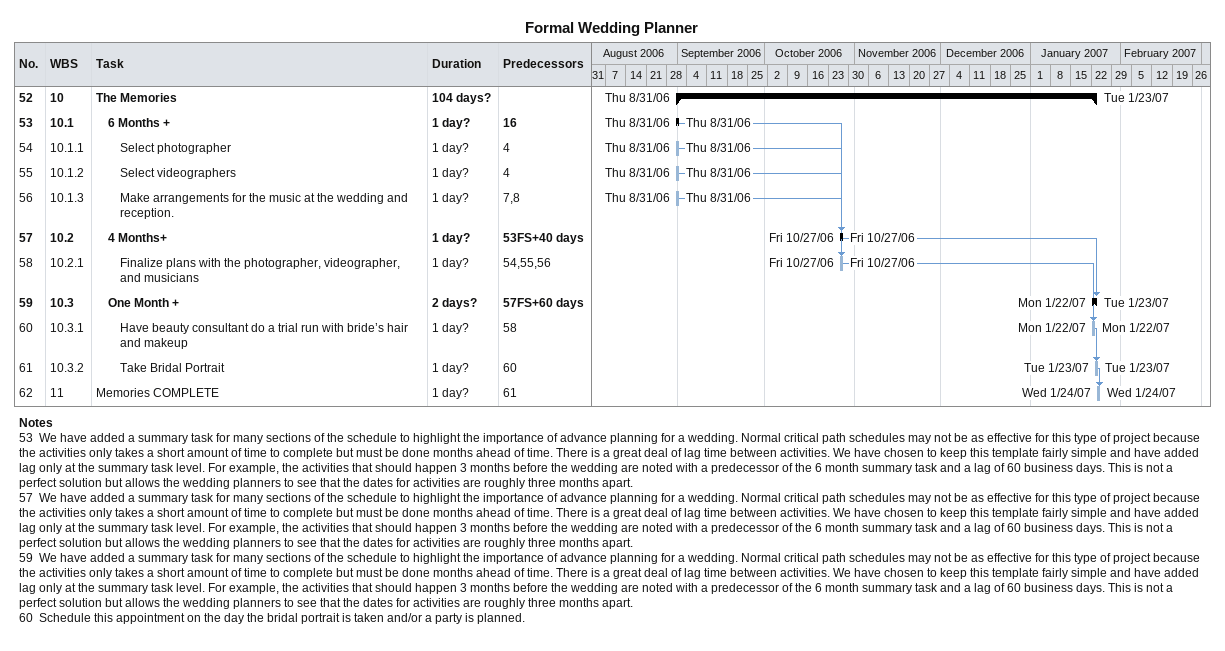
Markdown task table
Formal Wedding Planner

| ID | WBS | Task | Duration | Start | Finish | Predecessors |
|---|---|---|---|---|---|---|
| 52 | 10 | **The Memories** | 104d? | 2006-08-31 | 2007-01-23 |  |
| 53 | 10.1 | **6 Months +** | 1d? | 2006-08-31 | 2006-08-31 | 16 |
| 54 | 10.1.1 | Select photographer | 1d? | 2006-08-31 | 2006-08-31 | 4 |
| 55 | 10.1.2 | Select videographers | 1d? | 2006-08-31 | 2006-08-31 | 4 |
| 56 | 10.1.3 | Make arrangements for the music at the wedding and reception. | 1d? | 2006-08-31 | 2006-08-31 | 7, 8 |
| 57 | 10.2 | **4 Months+** | 1d? | 2006-10-27 | 2006-10-27 | 53FS+40d |
| 58 | 10.2.1 | Finalize plans with the photographer, videographer, and musicians | 1d? | 2006-10-27 | 2006-10-27 | 54, 55, 56 |
| 59 | 10.3 | **One Month +** | 2d? | 2007-01-22 | 2007-01-23 | 57FS+60d |
| 60 | 10.3.1 | Have beauty consultant do a trial run with bride’s hair and makeup | 1d? | 2007-01-22 | 2007-01-22 | 58 |
| 61 | 10.3.2 | Take Bridal Portrait | 1d? | 2007-01-23 | 2007-01-23 | 60 |
| 62 | 11 | Memories COMPLETE | 1d? | 2007-01-24 | 2007-01-24 | 61 |

Notes
- 53: We have added a summary task for many sections of the schedule to highlight the importance of advance planning for a wedding. Normal critical path schedules may not be as effective for this type of project because the activities only takes a short amount of time to complete but must be done months ahead of time. There is a great deal of lag time between activities. We have chosen to keep this template fairly simple and have added lag only at the summary task level. For example, the activities that should happen 3 months before the wedding are noted with a predecessor of the 6 month summary task and a lag of 60 business days. This is not a perfect solution but allows the wedding planners to see that the dates for activities are roughly three months apart.
- 57: We have added a summary task for many sections of the schedule to highlight the importance of advance planning for a wedding. Normal critical path schedules may not be as effective for this type of project because the activities only takes a short amount of time to complete but must be done months ahead of time. There is a great deal of lag time between activities. We have chosen to keep this template fairly simple and have added lag only at the summary task level. For example, the activities that should happen 3 months before the wedding are noted with a predecessor of the 6 month summary task and a lag of 60 business days. This is not a perfect solution but allows the wedding planners to see that the dates for activities are roughly three months apart.
- 59: We have added a summary task for many sections of the schedule to highlight the importance of advance planning for a wedding. Normal critical path schedules may not be as effective for this type of project because the activities only takes a short amount of time to complete but must be done months ahead of time. There is a great deal of lag time between activities. We have chosen to keep this template fairly simple and have added lag only at the summary task level. For example, the activities that should happen 3 months before the wedding are noted with a predecessor of the 6 month summary task and a lag of 60 business days. This is not a perfect solution but allows the wedding planners to see that the dates for activities are roughly three months apart.
- 60: Schedule this appointment on the day the bridal portrait is taken and/or a party is planned.
